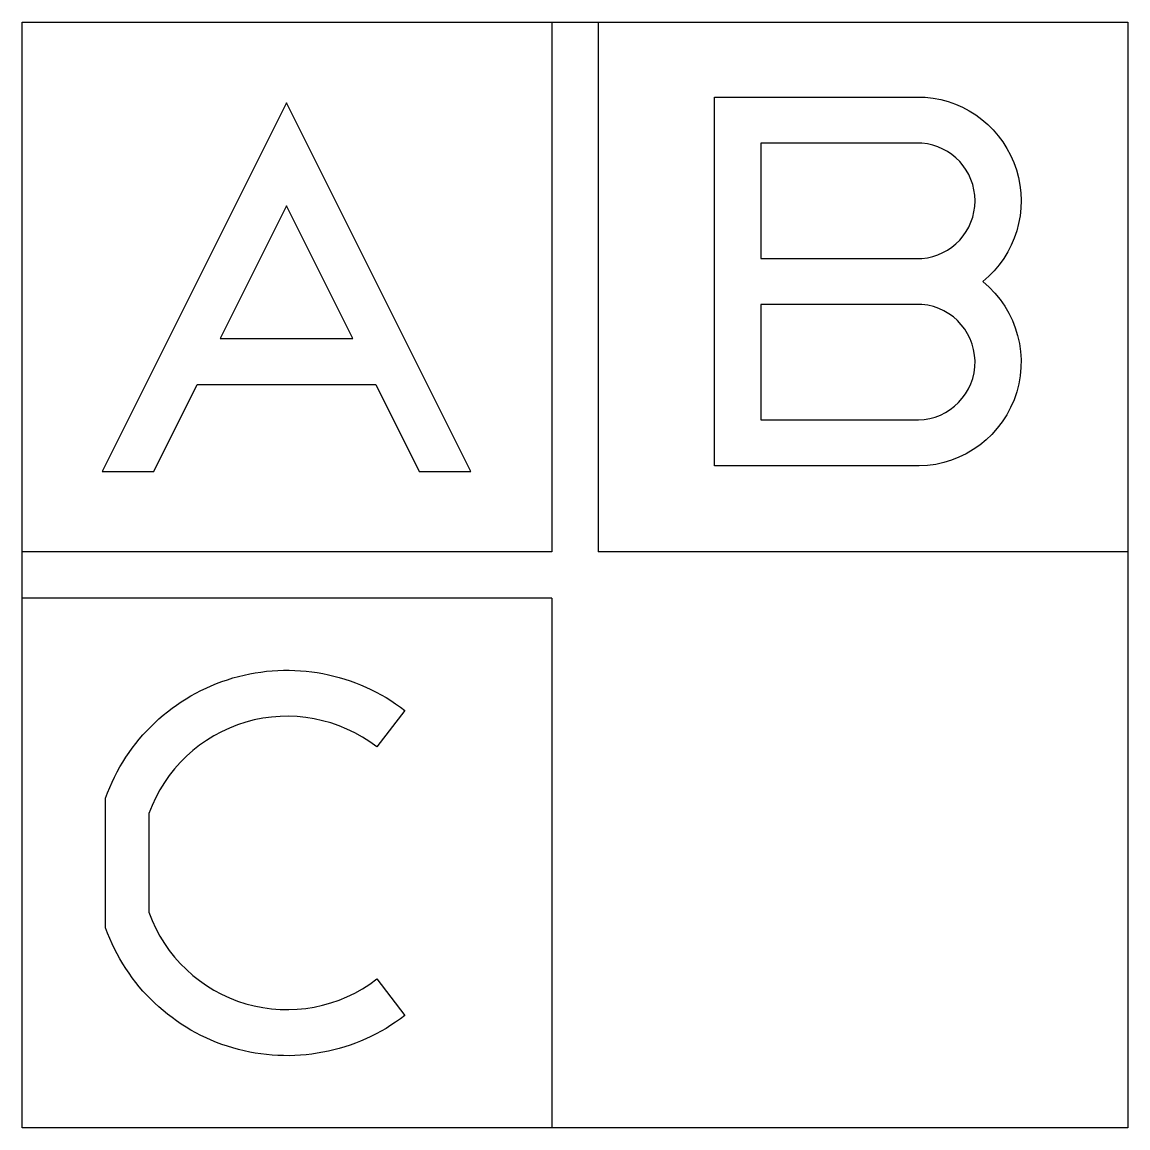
# Model space of a CAD drawing. Extents: x -6 to 6, y -6 to 6.
import ezdxf

# ---------------------------------------------------------------- set-up
doc = ezdxf.new("R2010")
doc.units = 0
doc.layers.add('VEILIG', color=7, linetype='CONTINUOUS')

msp = doc.modelspace()

# ---------------------------------------------------------------- linework, layer by layer
at = {"layer": 'VEILIG', "color": 0}
for p, q in [((-6, -6), (-6, 6)), ((-6, 6), (6, 6)), ((6, 6), (6, -6)), ((-0.25, 0.25), (-6, 0.25)), ((6, 0.25), (0.25, 0.25)), ((-0.25, -0.25), (-6, -0.25)), ((6, -6), (-6, -6))]:
    msp.add_line(p, q, dxfattribs=at)
for points in [[(-0.25, 6), (-0.25, 0.25)], [(0.25, 6), (0.25, 0.25)], [(-0.25, -0.25), (-0.25, -6)]]:
    msp.add_lwpolyline(points, dxfattribs=at)
for points in [[(1.515, 1.185), (1.515, 5.185), (3.8, 5.185, -0.677681), (4.425, 3.185, -0.729108), (3.645, 1.185)], [(-5.095, -2.422, -0.510049), (-1.845, -1.471), (-2.151, -1.866, 0.510049), (-4.624, -2.59), (-4.624, -3.66, 0.510049), (-2.151, -4.384), (-1.845, -4.779, -0.510049), (-5.095, -3.828)]]:
    msp.add_lwpolyline(points, format="xyb", close=True, dxfattribs=at)
for points in [[(-5.131, 1.125), (-4.572, 1.125), (-4.102, 2.066), (-2.161, 2.066), (-1.69, 1.125), (-1.131, 1.125), (-3.131, 5.125)], [(-3.852, 2.566), (-2.411, 2.566), (-3.131, 4.007)]]:
    msp.add_lwpolyline(points, close=True, dxfattribs=at)
for points in [[(3.765, 4.685), (2.015, 4.685), (2.015, 3.435), (3.765, 3.435, 0.921294), (3.765, 4.686, 0.921294)], [(3.765, 2.935), (2.015, 2.935), (2.015, 1.685), (3.662, 1.685, 0.999921), (3.765, 2.936)]]:
    msp.add_lwpolyline(points, format="xyb", dxfattribs=at)

doc.saveas('drawing.dxf')
